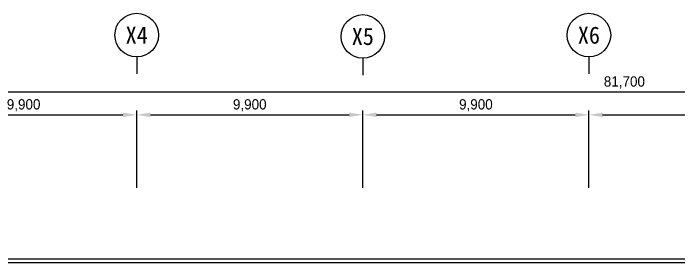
# Model space of a CAD drawing. Header units: millimetres. Extents: x 592430 to 684586, y -483905 to -416366.
# Drawn here: x 616033 to 645204, y -427279 to -416366 of the extents above; entities that cross this region are included whole.
import ezdxf
from ezdxf.enums import TextEntityAlignment as Align

# ---------------------------------------------------------------- set-up
doc = ezdxf.new("R2010")
doc.units = ezdxf.units.MM
doc.header["$LTSCALE"] = 500
doc.header["$PDMODE"] = 2
doc.layers.get('Defpoints').update_dxf_attribs({"color": 8})
for name, color, linetype in [('A-GRID-DIMS', 14, 'Continuous'), ('ARCH', 9, 'Continuous'), ('DIM', 7, 'Continuous')]:
    doc.layers.add(name, color=color, linetype=linetype)
doc.styles.add('돋움', font='')
doc.styles.add('울릉도l', font='')
doc.styles.get('돋움').set_extended_font_data('DotumChe')
doc.styles.get('울릉도l').set_extended_font_data('Dotum')
doc.dimstyles.new('HS-300', dxfattribs={"dimscale": 150, "dimtxt": 3, "dimasz": 4, "dimexe": 1.25, "dimexo": 2, "dimgap": 1, "dimtad": 1, "dimtoh": 1, "dimdec": 0, "dimlunit": 6, "dimtxsty": '울릉도l', "dimcen": 2.5, "dimclrd": 15, "dimclre": 15, "dimadec": 0, "dimazin": 0, "dimtfac": 1, "dimtdec": 0, "dimtmove": 0, "dimatfit": 3, "dimfxl": 0, "dimarcsym": 0})

# ---------------------------------------------------------------- blocks, each defined once
blk = doc.blocks.new('*U3')
blk.add_line((0, 5), (0, 0))
blk.add_circle((0, 11.35), 6.35)
at = {"color": 3, "style": '돋움'}
blk.add_attdef('NO', text='', height=5, dxfattribs=at).set_placement((0, 11.35), align=Align.MIDDLE_CENTER)
blk = doc.blocks.new('*D4')
at = {"layer": 'Defpoints', "color": 0}
for p in [(621433, -420808), (611533, -424308), (621433, -424308)]:
    blk.add_point(p, dxfattribs=at)
at = {"layer": 'DIM', "color": 1, "lineweight": -2}
for p, q in [((611533, -424008), (611533, -420621)), ((621433, -424008), (621433, -420621)), ((612133, -420808), (620833, -420808))]:
    blk.add_line(p, q, dxfattribs=at)
at = {"layer": 'DIM', "color": 1}
for points in [[(612133, -420708), (612133, -420908), (611533, -420808)], [(620833, -420708), (620833, -420908), (621433, -420808)]]:
    blk.add_solid(points, dxfattribs=at)
at = {"layer": 'DIM', "color": 0, "insert": (616483, -420390), "char_height": 450, "attachment_point": 5, "style": '울릉도l'}
blk.add_mtext('9,900', dxfattribs=at)
blk = doc.blocks.new('*D5')
at = {"layer": 'Defpoints', "color": 0}
for p in [(631333, -420808), (621433, -424308), (631333, -424308)]:
    blk.add_point(p, dxfattribs=at)
at = {"layer": 'DIM', "color": 1, "lineweight": -2}
for p, q in [((621433, -424008), (621433, -420621)), ((631333, -424008), (631333, -420621)), ((622033, -420808), (630733, -420808))]:
    blk.add_line(p, q, dxfattribs=at)
at = {"layer": 'DIM', "color": 1}
for points in [[(622033, -420708), (622033, -420908), (621433, -420808)], [(630733, -420708), (630733, -420908), (631333, -420808)]]:
    blk.add_solid(points, dxfattribs=at)
at = {"layer": 'DIM', "color": 0, "insert": (626383, -420390), "char_height": 450, "attachment_point": 5, "style": '울릉도l'}
blk.add_mtext('9,900', dxfattribs=at)
blk = doc.blocks.new('*D6')
at = {"layer": 'Defpoints', "color": 0}
for p in [(641233, -420808), (631333, -424308), (641233, -424308)]:
    blk.add_point(p, dxfattribs=at)
at = {"layer": 'DIM', "color": 1, "lineweight": -2}
for p, q in [((631333, -424008), (631333, -420621)), ((641233, -424008), (641233, -420621)), ((631933, -420808), (640633, -420808))]:
    blk.add_line(p, q, dxfattribs=at)
at = {"layer": 'DIM', "color": 1}
for points in [[(631933, -420708), (631933, -420908), (631333, -420808)], [(640633, -420708), (640633, -420908), (641233, -420808)]]:
    blk.add_solid(points, dxfattribs=at)
at = {"layer": 'DIM', "color": 0, "insert": (636283, -420390), "char_height": 450, "attachment_point": 5, "style": '울릉도l'}
blk.add_mtext('9,900', dxfattribs=at)
blk = doc.blocks.new('*D7')
at = {"layer": 'Defpoints', "color": 0}
for p in [(651133, -420808), (641233, -424308), (651133, -424308)]:
    blk.add_point(p, dxfattribs=at)
at = {"layer": 'DIM', "color": 1, "lineweight": -2}
for p, q in [((641233, -424008), (641233, -420621)), ((651133, -424008), (651133, -420621)), ((641833, -420808), (650533, -420808))]:
    blk.add_line(p, q, dxfattribs=at)
at = {"layer": 'DIM', "color": 1}
for points in [[(641833, -420708), (641833, -420908), (641233, -420808)], [(650533, -420708), (650533, -420908), (651133, -420808)]]:
    blk.add_solid(points, dxfattribs=at)
at = {"layer": 'DIM', "color": 0, "insert": (646183, -420390), "char_height": 450, "attachment_point": 5, "style": '울릉도l'}
blk.add_mtext('9,900', dxfattribs=at)
blk = doc.blocks.new('*D12')
at = {"layer": 'Defpoints', "color": 0}
for p in [(683633, -419808), (601933, -424008), (683633, -424308)]:
    blk.add_point(p, dxfattribs=at)
at = {"layer": 'DIM', "color": 1, "lineweight": -2}
for p, q in [((601933, -423708), (601933, -419621)), ((683633, -424008), (683633, -419621)), ((602533, -419808), (683033, -419808))]:
    blk.add_line(p, q, dxfattribs=at)
at = {"layer": 'DIM', "color": 1}
for points in [[(602533, -419708), (602533, -419908), (601933, -419808)], [(683033, -419708), (683033, -419908), (683633, -419808)]]:
    blk.add_solid(points, dxfattribs=at)
at = {"layer": 'DIM', "color": 0, "insert": (642783, -419390), "char_height": 450, "attachment_point": 5, "style": '울릉도l'}
blk.add_mtext('81,700', dxfattribs=at)

msp = doc.modelspace()

# ---------------------------------------------------------------- linework, layer by layer
at = {"layer": 'ARCH'}
for p, q in [((684312.8, -427128.5), (608883.8, -427128.6)), ((684312.8, -427128.5), (609614.7, -427128.6)), ((684312.8, -427128.5), (609614.7, -427128.6)), ((684162.8, -427278.5), (611382.8, -427278.6)), ((684162.8, -427278.5), (611382.8, -427278.6))]:
    msp.add_line(p, q, dxfattribs=at)
at = {"layer": 'ARCH', "color": 9}
msp.add_line((684162.8, -427278.5), (611382.8, -427278.6), dxfattribs=at)

# ---------------------------------------------------------------- block references
at = {"layer": 'A-GRID-DIMS', "xscale": 150, "yscale": 150, "zscale": 150}
for p, values in [((621433.6, -419020.9), {'NO': 'X4'}), ((631333.6, -419078.2), {'NO': 'X5'}), ((641231.6, -419020.9), {'NO': 'X6'})]:
    msp.add_blockref('*U3', p, dxfattribs=at).add_auto_attribs(values)

# ---------------------------------------------------------------- dimensions: what is measured, and where the dimension line sits
at = {"layer": 'DIM'}
for base, p1, p2, picture, middle in [((683632.8, -419808.5), (601932.8, -424008.5), (683632.8, -424308.5), '*D12', (642782.8, -419389.8)), ((621432.8, -420808.5), (611532.8, -424308.5), (621432.8, -424308.5), '*D4', (616482.8, -420389.8)), ((631332.8, -420808.5), (621432.8, -424308.5), (631332.8, -424308.5), '*D5', (626382.8, -420389.8)), ((641232.8, -420808.5), (631332.8, -424308.5), (641232.8, -424308.5), '*D6', (636282.8, -420389.8)), ((651132.8, -420808.5), (641232.8, -424308.5), (651132.8, -424308.5), '*D7', (646182.8, -420389.8))]:
    dim = msp.add_linear_dim(base=base, p1=p1, p2=p2, dimstyle='HS-300', override={"dimclrd": 1, "dimclre": 1, "dimtmove": 1}, dxfattribs=at)
    dim.commit()
    dim.dimension.update_dxf_attribs({"geometry": picture, "text_midpoint": middle})

doc.saveas('drawing.dxf')
